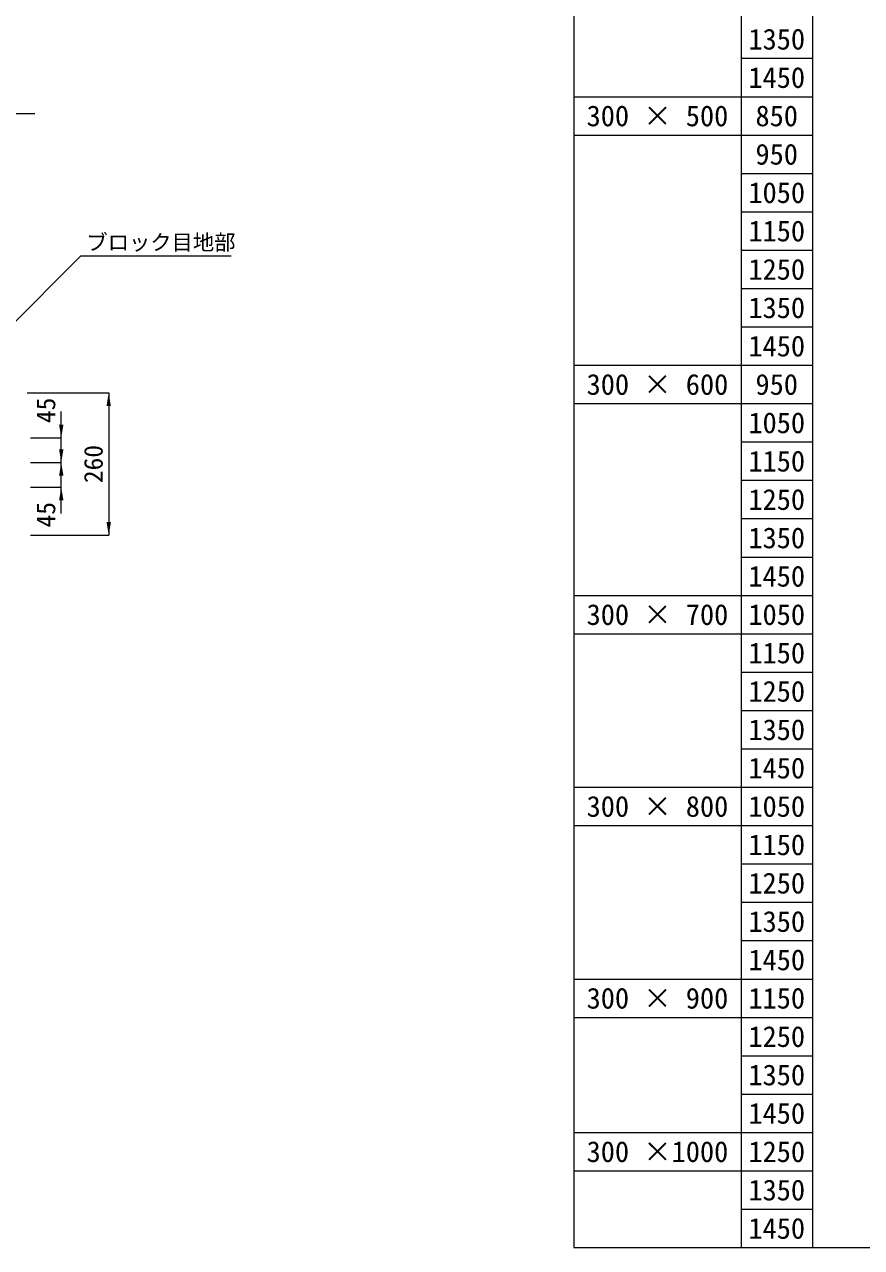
# Model space of a CAD drawing. Units: millimetres at full size. Extents: x 50430 to 101606, y 69050 to 91573.
# Drawn here: x 82490 to 84016, y 78721 to 80953 of the extents above; entities that cross this region are included whole.
import ezdxf
from ezdxf.enums import TextEntityAlignment as Align

# ---------------------------------------------------------------- set-up
doc = ezdxf.new("R2010")
doc.units = ezdxf.units.MM
doc.header["$LTSCALE"] = 50
for name, color, linetype, lineweight in [('DEFPOINTS_2', 8, 'Continuous', 13), ('寸法線', 7, 'Continuous', 13), ('引出線', 4, 'Continuous', 13)]:
    doc.layers.add(name, color=color, linetype=linetype, lineweight=lineweight)
doc.styles.add('ＭＳ ゴシック', font='')
doc.styles.get('ＭＳ ゴシック').set_extended_font_data('MS Gothic')

# ---------------------------------------------------------------- blocks, each defined once
blk = doc.blocks.new('filled_arrow')
at = {"color": 0, "linetype": 'Continuous', "lineweight": -2}
blk.add_solid([(7.5, 1.25), (0, 0), (7.5, -1.25)], dxfattribs=at)

msp = doc.modelspace()

# ---------------------------------------------------------------- linework, layer by layer
at = {"layer": 'DEFPOINTS_2', "lineweight": 0}
for p, q in [((83491.62, 80750.74), (83796.62, 80750.74)), ((83491.62, 80260.74), (83796.62, 80260.74)), ((83491.62, 79840.74), (83796.62, 79840.74)), ((83491.62, 79490.74), (83796.62, 79490.74)), ((83491.62, 79140.74), (83796.62, 79140.74)), ((83491.62, 78860.74), (83796.62, 78860.74))]:
    msp.add_line(p, q, dxfattribs=at)
at = {"layer": '寸法線'}
for p, q in [((83926.62, 81940.74), (83926.62, 78720.74)), ((83491.62, 81310.74), (83491.62, 80820.74)), ((83796.62, 81310.74), (83796.62, 80820.74)), ((83796.62, 80890.74), (83926.62, 80890.74)), ((83491.62, 80820.74), (83796.62, 80820.74)), ((83491.62, 80820.74), (83491.62, 80750.74)), ((83796.62, 80820.74), (83926.62, 80820.74)), ((83796.62, 80820.74), (83796.62, 80750.74)), ((82509.09, 80789.28), (82409.09, 80789.28)), ((83491.62, 80750.74), (83491.62, 80330.74)), ((83796.62, 80750.74), (83926.62, 80750.74)), ((83796.62, 80750.74), (83796.62, 80330.74)), ((83796.62, 80680.74), (83926.62, 80680.74)), ((83796.62, 80610.74), (83926.62, 80610.74)), ((83796.62, 80540.74), (83926.62, 80540.74)), ((83796.62, 80470.74), (83926.62, 80470.74)), ((83796.62, 80400.74), (83926.62, 80400.74)), ((83491.62, 80330.74), (83796.62, 80330.74)), ((83491.62, 80330.74), (83491.62, 80260.74)), ((83796.62, 80330.74), (83926.62, 80330.74)), ((83796.62, 80330.74), (83796.62, 80260.74)), ((82495.09, 80280.38), (82643.65, 80280.38)), ((82643.65, 80280.38), (82643.65, 80020.4)), ((83491.62, 80260.74), (83491.62, 79910.74)), ((83796.62, 80260.74), (83926.62, 80260.74)), ((83796.62, 80260.74), (83796.62, 79910.74)), ((82557.13, 80105.4), (82557.13, 80246.4)), ((82501.09, 80198.4), (82557.13, 80198.4)), ((82557.13, 80060.4), (82557.13, 80201.4)), ((83796.62, 80190.74), (83926.62, 80190.74)), ((82501.09, 80153.4), (82557.13, 80153.4)), ((82501.09, 80153.4), (82557.13, 80153.4)), ((82501.09, 80108.4), (82557.13, 80108.4)), ((83796.62, 80120.74), (83926.62, 80120.74)), ((83796.62, 80050.74), (83926.62, 80050.74)), ((82501.09, 80020.4), (82643.65, 80020.4)), ((83796.62, 79980.74), (83926.62, 79980.74)), ((83491.62, 79910.74), (83796.62, 79910.74)), ((83491.62, 79910.74), (83491.62, 79840.74)), ((83796.62, 79910.74), (83926.62, 79910.74)), ((83796.62, 79910.74), (83796.62, 79840.74)), ((83491.62, 79840.74), (83491.62, 79560.74)), ((83796.62, 79840.74), (83926.62, 79840.74)), ((83796.62, 79840.74), (83796.62, 79560.74)), ((83796.62, 79770.74), (83926.62, 79770.74)), ((83796.62, 79700.74), (83926.62, 79700.74)), ((83796.62, 79630.74), (83926.62, 79630.74)), ((83491.62, 79560.74), (83796.62, 79560.74)), ((83491.62, 79560.74), (83491.62, 79490.74)), ((83796.62, 79560.74), (83926.62, 79560.74)), ((83796.62, 79560.74), (83796.62, 79490.74)), ((83491.62, 79490.74), (83491.62, 79210.74)), ((83796.62, 79490.74), (83926.62, 79490.74)), ((83796.62, 79490.74), (83796.62, 79210.74)), ((83796.62, 79420.74), (83926.62, 79420.74)), ((83796.62, 79350.74), (83926.62, 79350.74)), ((83796.62, 79280.74), (83926.62, 79280.74)), ((83491.62, 79210.74), (83796.62, 79210.74)), ((83491.62, 79210.74), (83491.62, 79140.74)), ((83796.62, 79210.74), (83926.62, 79210.74)), ((83796.62, 79210.74), (83796.62, 79140.74)), ((83491.62, 79140.74), (83491.62, 78930.74)), ((83796.62, 79140.74), (83926.62, 79140.74)), ((83796.62, 79140.74), (83796.62, 78930.74)), ((83796.62, 79070.74), (83926.62, 79070.74)), ((83796.62, 79000.74), (83926.62, 79000.74)), ((83491.62, 78930.74), (83796.62, 78930.74)), ((83491.62, 78930.74), (83491.62, 78860.74)), ((83796.62, 78930.74), (83926.62, 78930.74)), ((83796.62, 78930.74), (83796.62, 78860.74)), ((83491.62, 78860.74), (83491.62, 78720.74)), ((83796.62, 78860.74), (83926.62, 78860.74)), ((83796.62, 78860.74), (83796.62, 78720.74)), ((83796.62, 78790.74), (83926.62, 78790.74)), ((83491.62, 78720.74), (84186.62, 78720.74))]:
    msp.add_line(p, q, dxfattribs=at)
at = {"layer": '引出線', "lineweight": 9}
msp.add_lwpolyline([(82457.09, 80394.38), (82592.92, 80530.2), (82866.98, 80530.2)], dxfattribs=at)

# ---------------------------------------------------------------- block references
at = {"layer": '寸法線', "xscale": 3.2, "yscale": 3.2}
for p, rotation in [((82643.65, 80280.38), 270), ((82557.13, 80198.4), 90), ((82557.13, 80153.4), 90), ((82557.13, 80153.4), 270), ((82557.13, 80108.4), 270), ((82643.65, 80020.4), 90)]:
    msp.add_blockref('filled_arrow', p, dxfattribs=dict(at, rotation=rotation))

# ---------------------------------------------------------------- texts
at = {"layer": '寸法線', "style": 'ＭＳ ゴシック'}
for s, p in [('1350', (83861.62, 80925.74)), ('1450', (83861.62, 80855.74)), ('300 × 500', (83644.12, 80785.74)), ('850', (83861.62, 80785.74)), ('950', (83861.62, 80715.74)), ('1050', (83861.62, 80645.74)), ('1150', (83861.62, 80575.74)), ('1250', (83861.62, 80505.74)), ('1350', (83861.62, 80435.74)), ('1450', (83861.62, 80365.74)), ('300 × 600', (83644.12, 80295.74)), ('950', (83861.62, 80295.74)), ('1050', (83861.62, 80225.74)), ('1150', (83861.62, 80155.74)), ('1250', (83861.62, 80085.74)), ('1350', (83861.62, 80015.74)), ('1450', (83861.62, 79945.74)), ('300 × 700', (83644.12, 79875.74)), ('1050', (83861.62, 79875.74)), ('1150', (83861.62, 79805.74)), ('1250', (83861.62, 79735.74)), ('1350', (83861.62, 79665.74)), ('1450', (83861.62, 79595.74)), ('300 × 800', (83644.12, 79525.74)), ('1050', (83861.62, 79525.74)), ('1150', (83861.62, 79455.74)), ('1250', (83861.62, 79385.74)), ('1350', (83861.62, 79315.74)), ('1450', (83861.62, 79245.74)), ('300 × 900', (83644.12, 79175.74)), ('1150', (83861.62, 79175.74)), ('1250', (83861.62, 79105.74)), ('1350', (83861.62, 79035.74)), ('1450', (83861.62, 78965.74)), ('300 ×1000', (83644.12, 78895.74)), ('1250', (83861.62, 78895.74)), ('1350', (83861.62, 78825.74)), ('1450', (83861.62, 78755.74))]:
    msp.add_text(s, height=37.98, dxfattribs=at).set_placement(p, align=Align.MIDDLE_CENTER)
for s, p in [('45', (82529.13, 80248.34)), ('260', (82615.65, 80150.39)), ('45', (82529.13, 80057.88))]:
    msp.add_text(s, height=34.18, rotation=90, dxfattribs=at).set_placement(p, align=Align.MIDDLE_CENTER)
at = {"layer": '引出線', "style": 'ＭＳ ゴシック'}
msp.add_text('ブロック目地部', height=28.48, dxfattribs=at).set_placement((82602.92, 80569.25), align=Align.TOP_LEFT)

doc.saveas('drawing.dxf')
